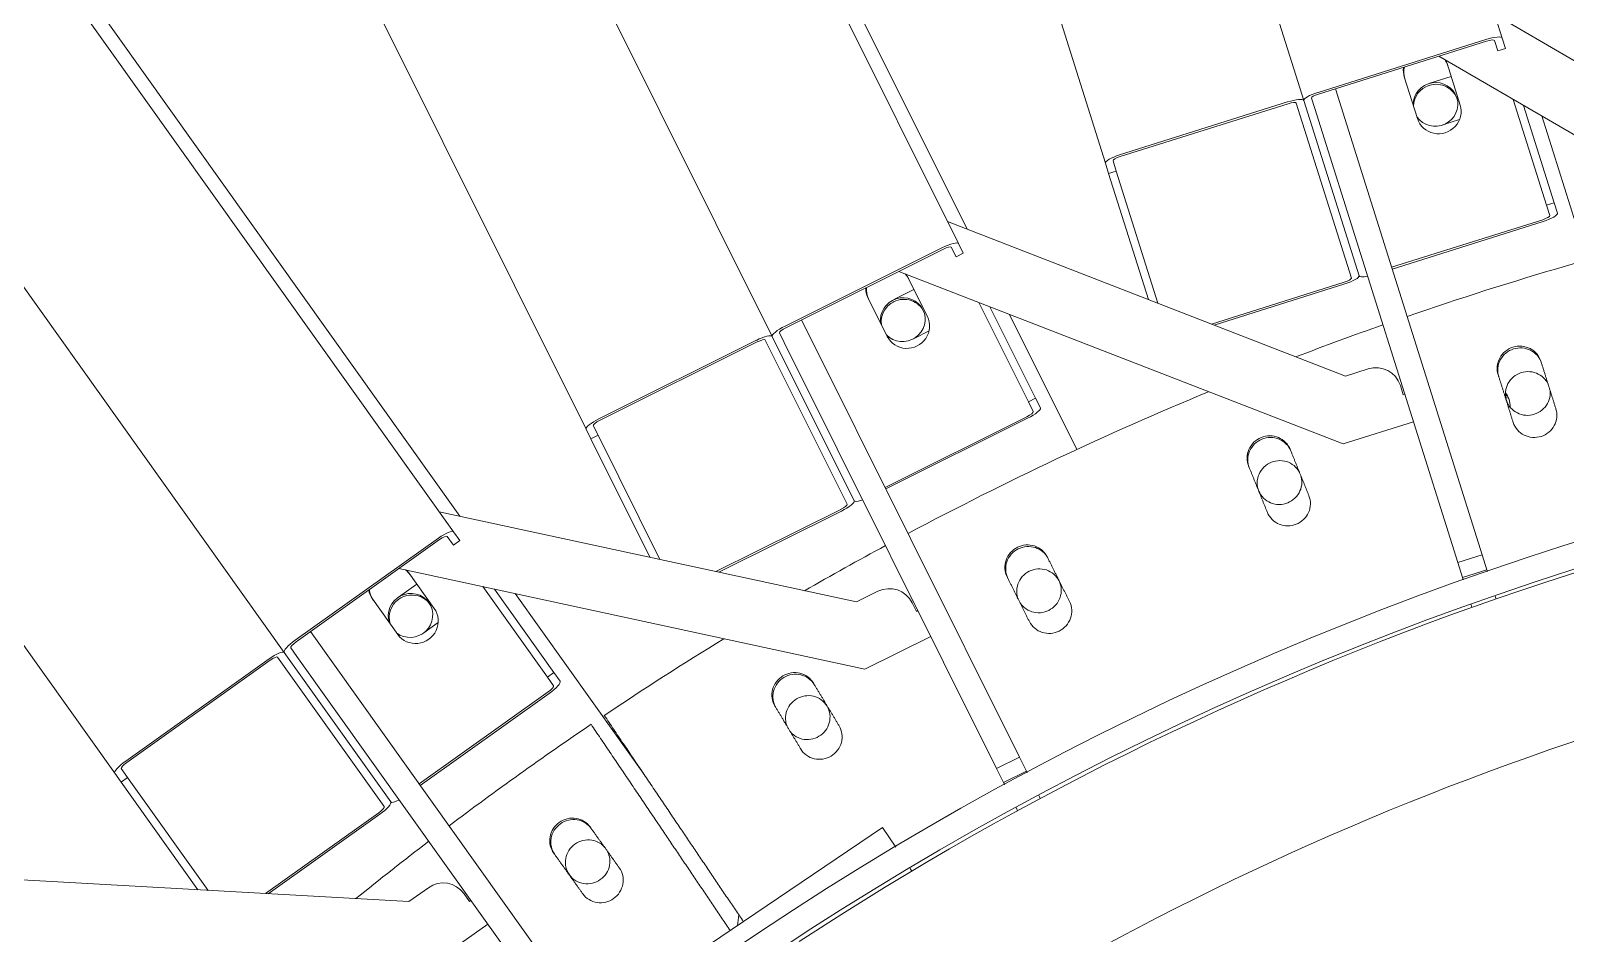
# Model space of a CAD drawing. Header units: millimetres. Extents: x -272986 to 200319, y -34579 to 49604.
# Drawn here: x 7015.6 to 7495.7, y 39279.2 to 39561.9 of the extents above; entities that cross this region are included whole.
import ezdxf

# ---------------------------------------------------------------- set-up
doc = ezdxf.new("R2010")
doc.units = ezdxf.units.MM
doc.linetypes.add('HIDDEN2', pattern=[4.7625, 3.175, -1.5875])
doc.layers.get('Defpoints').update_dxf_attribs({"color": 9})
for name, color, linetype in [('X 0001 M', 7, 'Continuous'), ('X 1001 M', 8, 'HIDDEN2'), ('X 3001 D', 5, 'Continuous')]:
    doc.layers.add(name, color=color, linetype=linetype)
doc.layers.add('X 5999 H', color=7, linetype='Continuous', true_color=0xffffff)
doc.styles.add('BIT STD. 2.5', font='isocpeur.ttf', dxfattribs={"height": 2.5})
doc.styles.add('BIT STD. 3.0', font='isocpeur.ttf', dxfattribs={"height": 2.5})
doc.dimstyles.new('BIT STD. 2.5', dxfattribs={"dimtxt": 2.5, "dimasz": 2.5, "dimexe": 1, "dimexo": 0.75, "dimgap": 1, "dimtad": 1, "dimdec": 0, "dimdsep": 46, "dimtxsty": 'BIT STD. 2.5', "dimcen": 0, "dimadec": 0, "dimazin": 0, "dimtfac": 1, "dimtdec": 0, "dimtmove": 0, "dimatfit": 3, "dimfxl": 1, "dimtfill": 1, "dimlwd": -1, "dimlwe": -1, "dimarcsym": 0})
doc.dimstyles.new('BIT STD. 3.0', dxfattribs={"dimtxt": 3, "dimasz": 3, "dimexe": 1, "dimexo": 0.75, "dimgap": 1, "dimtad": 1, "dimdec": 0, "dimdsep": 46, "dimtxsty": 'BIT STD. 3.0', "dimcen": 0, "dimadec": 0, "dimazin": 0, "dimtfac": 1, "dimtdec": 0, "dimtmove": 0, "dimatfit": 3, "dimfxl": 1, "dimtfill": 1, "dimlwd": -1, "dimlwe": -1, "dimarcsym": 0})

# ---------------------------------------------------------------- blocks, each defined once
blk = doc.blocks.new('*D16')
at = {"layer": 'Defpoints', "color": 0, "transparency": 16777216}
for p in [(15597, 48479.15), (0, 38448.15), (15597, 38448.15)]:
    blk.add_point(p, dxfattribs=at)
at = {"layer": 'X 3001 D', "color": 0, "transparency": 16777216}
for p, q in [((0, 38493.15), (0, 48539.15)), ((15597, 38493.15), (15597, 48539.15)), ((150, 48479.15), (15447, 48479.15))]:
    blk.add_line(p, q, dxfattribs=at)
for points in [[(150, 48504.15), (150, 48454.15), (0, 48479.15)], [(15447, 48504.15), (15447, 48454.15), (15597, 48479.15)]]:
    blk.add_solid(points, dxfattribs=at)
at = {"layer": 'X 3001 D', "color": 0, "transparency": 16777216, "insert": (7798.5, 48629.15), "char_height": 150, "attachment_point": 5, "style": 'BIT STD. 2.5', "bg_fill": 3, "box_fill_scale": 1.1, "bg_fill_color": 256, "bg_fill_true_color": 13158600, "bg_fill_transparency": 0}
blk.add_mtext('INTERNAL TANK DIAMETER - %%C15597mm (20 PLATES ROUND)', dxfattribs=at)
blk = doc.blocks.new('A$C89218876')
at = {"layer": 'X 1001 M', "linetype": 'Continuous', "lineweight": 0}
for p, q in [((-1063.72, -136.53), (-1138.67, -246.79)), ((-1126.95, -265.12), (-1043.23, -141.96)), ((-1060.22, -223.39), (-1106.06, -234.39)), ((-1078.13, -234.82), (-1111.86, -242.92)), ((-1078.71, -232.39), (-1109.77, -239.85)), ((-1075.43, -231.6), (-1078.71, -232.39)), ((-1078.71, -232.39), (-1078.13, -234.82)), ((-1078.13, -234.82), (-1074.85, -234.03)), ((-1073.72, -236.33), (-1062.16, -284.47)), ((-1061.61, -284.33), (-1073.17, -236.2)), ((-1127.93, -244.21), (-1131.21, -244.99)), ((-1127.34, -246.64), (-1127.93, -244.21)), ((-1131.21, -244.99), (-3514.61, -817.2)), ((-1130.62, -247.43), (-1127.34, -246.64)), ((-1131.13, -250.12), (-1118.29, -303.6)), ((-1130.59, -249.99), (-1117.75, -303.47)), ((-956.53, -259.11), (-957.08, -259.24)), ((-1124.49, -262.77), (-1111.22, -259.58)), ((-1118.68, -268.57), (-1120.34, -261.77)), ((-1119.03, -298.12), (-970.57, -262.48)), ((-1106.71, -260.08), (-1105.42, -265.39)), ((-965.83, -261.34), (-970.57, -262.48)), ((-970.57, -262.48), (-968.7, -270.26)), ((-965.28, -261.21), (-965.83, -261.34)), ((-963.96, -269.12), (-965.83, -261.34)), ((-957.08, -259.24), (-957.5, -259.34)), ((-1118.09, -268.63), (-1118, -269.02)), ((-955.38, -267.06), (-955.21, -267.02)), ((-955.21, -267.02), (-954.4, -266.82)), ((-1107.95, -273.2), (-1121.22, -276.38)), ((-1118.61, -268.87), (-1118.62, -268.85)), ((-1113.34, -304.98), (-968.7, -270.26)), ((-968.7, -270.26), (-963.96, -269.12)), ((-963.96, -269.12), (-963.16, -268.93)), ((-1022.19, -283.61), (-1022.3, -283.12)), ((-1013.55, -281.02), (-1008.18, -303.41)), ((-1025.1, -284.31), (-1022.19, -283.61)), ((-1060.26, -294.81), (-1116.03, -308.2)), ((-1060.26, -294.81), (-1116.03, -308.2)), ((-1059.67, -297.24), (-1115.45, -310.63)), ((-1029.26, -301.25), (-1031.01, -293.96)), ((-1029.26, -301.25), (-1086.05, -421.88)), ((-1048.38, -341.86), (-1058.54, -299.54)), ((-1048, -341.05), (-1058, -299.41)), ((-1113.34, -304.98), (-1116.62, -305.77)), ((-1071.6, -438.15), (-1008.18, -303.41)), ((-1116.03, -308.2), (-3502.91, -881.24)), ((-1116.03, -308.2), (-3502.91, -881.24)), ((-1103.12, -366.8), (-1115.96, -313.32)), ((-1102.57, -366.67), (-1115.41, -313.19)), ((-1056.01, -358.06), (-1098.16, -368.18)), ((-1057.37, -360.96), (-1097.58, -370.61)), ((-1101.44, -368.97), (-1098.16, -368.18)), ((-1098.16, -368.18), (-1097.58, -370.61)), ((-1100.86, -371.4), (-3487.94, -944.49)), ((-1097.58, -370.61), (-1100.86, -371.4)), ((-1012.22, -386.49), (-1055.78, -404.53)), ((-1029.08, -398.28), (-1058.59, -410.5)), ((-1025.96, -396.99), (-1029.08, -398.28)), ((-1029.08, -398.28), (-1028.12, -400.59)), ((-1028.12, -400.59), (-1060.17, -413.86)), ((-1028.12, -400.59), (-1025, -399.3)), ((-1023.53, -401.39), (-1004.58, -447.12)), ((-1004.06, -446.91), (-1023.01, -401.18)), ((-904.74, -405.77), (-905.14, -405.93)), ((-904.22, -405.55), (-904.74, -405.77)), ((-1058.62, -469.5), (-917.56, -411.07)), ((-913.05, -409.21), (-917.56, -411.07)), ((-917.56, -411.07), (-914.49, -418.47)), ((-912.54, -409), (-913.05, -409.21)), ((-909.99, -416.6), (-913.05, -409.21)), ((-1083.24, -415.91), (-2479.67, -994.35)), ((-914.49, -418.47), (-909.99, -416.6)), ((-909.99, -416.6), (-909.23, -416.29)), ((-901.84, -413.22), (-901.68, -413.16)), ((-901.68, -413.16), (-900.91, -412.84)), ((-1078.95, -418.94), (-3343.43, -1356.91)), ((-1075.84, -417.65), (-1078.95, -418.94)), ((-1078, -421.25), (-1074.88, -419.96)), ((-1074.88, -419.96), (-1075.84, -417.65)), ((-1051.92, -475.39), (-914.49, -418.47)), ((-1078.08, -423.99), (-1057.03, -474.8)), ((-1077.56, -423.77), (-1056.51, -474.59)), ((-1069.54, -435.44), (-1056.93, -430.22)), ((-1052.4, -430.01), (-1050.29, -435.04)), ((-1062.9, -440.27), (-1065.6, -433.81)), ((-957.11, -436.12), (-948.3, -457.39)), ((-1062.78, -440.55), (-1062.79, -440.53)), ((-1062.3, -440.23), (-1062.15, -440.6)), ((-968.01, -441.17), (-965.23, -440.02)), ((-965.23, -440.02), (-965.43, -439.56)), ((-1051.58, -443.15), (-1064.18, -448.37)), ((-884.41, -447.1), (-885.28, -447.61)), ((-969.47, -458.55), (-972.34, -451.62)), ((-892.21, -451.61), (-898.56, -455.28)), ((-898.56, -455.28), (-843.56, -550.54)), ((-1001.08, -457.04), (-1054.08, -478.99)), ((-1001.08, -457.04), (-1054.08, -478.99)), ((-1000.13, -459.35), (-1053.12, -481.3)), ((-969.47, -458.55), (-1006.68, -586.58)), ((-989.87, -600.4), (-948.3, -457.39)), ((-981.99, -501.66), (-998.65, -461.44)), ((-981.74, -500.79), (-998.13, -461.23)), ((-1054.08, -478.99), (-3321.9, -1418.35)), ((-1054.08, -478.99), (-3321.9, -1418.35)), ((-1051.92, -475.39), (-1055.04, -476.68)), ((-1032.16, -534.85), (-1053.21, -484.04)), ((-1031.64, -534.64), (-1052.69, -483.82)), ((-871.19, -502.69), (-874.47, -501.99)), ((-986.99, -518.85), (-1027.05, -535.44)), ((-987.89, -521.93), (-1026.09, -537.75)), ((-920.65, -528.65), (-979.5, -564.71)), ((-1030.16, -536.73), (-1027.05, -535.44)), ((-1027.05, -535.44), (-1026.09, -537.75)), ((-1029.21, -539.04), (-3297.68, -1478.67)), ((-1026.09, -537.75), (-1029.21, -539.04)), ((-972.14, -629.33), (-841.95, -549.55)), ((-952.8, -556.49), (-982.37, -574.61)), ((-954.1, -554.36), (-981.34, -571.05)), ((-964.6, -634.09), (-837.77, -556.37)), ((-951.23, -552.59), (-954.1, -554.36)), ((-954.1, -554.36), (-952.8, -556.49)), ((-952.8, -556.49), (-949.92, -554.73)), ((-948.13, -556.56), (-922.27, -598.77)), ((-921.79, -598.48), (-947.65, -556.27)), ((-1004.84, -580.24), (-2293.59, -1370.01)), ((-997.26, -580.8), (-1000.13, -582.57)), ((-995.95, -582.93), (-997.26, -580.8)), ((-877.1, -580.47), (-865.07, -600.11)), ((-1000.13, -582.57), (-3090.07, -1863.28)), ((-998.83, -584.7), (-995.95, -582.93)), ((-887.07, -587.17), (-884.52, -585.6)), ((-884.52, -585.6), (-884.78, -585.18)), ((-998.48, -587.42), (-969.74, -634.31)), ((-998, -587.12), (-969.26, -634.02)), ((-988.25, -597.39), (-976.62, -590.26)), ((-972.18, -589.35), (-969.3, -593.99)), ((-980.94, -601.12), (-984.62, -595.17)), ((-885.8, -604.57), (-889.71, -598.17)), ((-969.31, -602.2), (-980.94, -609.33)), ((-980.78, -601.38), (-980.79, -601.36)), ((-980.36, -600.99), (-980.14, -601.34)), ((-885.8, -604.57), (-902.52, -736.83)), ((-917.26, -608.02), (-966.17, -637.99)), ((-917.26, -608.02), (-966.17, -637.99)), ((-915.96, -610.15), (-964.87, -640.12)), ((-891.43, -649.1), (-914.17, -611.98)), ((-891.32, -648.21), (-913.69, -611.69)), ((-966.17, -637.99), (-3059.14, -1920.56)), ((-966.17, -637.99), (-3059.14, -1920.56)), ((-964.6, -634.09), (-967.48, -635.86)), ((-935.78, -689.73), (-964.52, -642.84)), ((-935.3, -689.44), (-964.04, -642.54)), ((-893.68, -666.86), (-930.64, -689.51)), ((-894.08, -670.04), (-929.33, -691.65)), ((-933.52, -691.28), (-930.64, -689.51)), ((-930.64, -689.51), (-929.33, -691.65)), ((-932.21, -693.41), (-3025.36, -1976.1)), ((-929.33, -691.65), (-932.21, -693.41))]:
    blk.add_line(p, q, dxfattribs=at)
for centre, radius, start, end in [((0, 0), 1000, 137.00722, 226.99278), ((0, 0), 992, 137.00722, 226.99278), ((0, 0), 991, 180.14454, 209.21948), ((0, 0), 941, 180.15222, 206.10582), ((0.03, 0.01), 1083.53, 189.52272, 195.0156), ((-1023.24, -292.09), 8, 103.5, 193.5), ((0.03, 0.01), 1083.53, 195.43882, 196.97034), ((0.03, 0.01), 1083.53, 198.52241, 204.01536), ((-964.94, -448.56), 8, 112.5, 202.5), ((0.03, 0.01), 1083.53, 204.43859, 205.97006), ((0.03, 0.01), 1083.53, 207.52214, 209.8678), ((0.47, 0.37), 1078.65, 209.87173, 209.89421), ((0, 0.03), 1083.53, 210.1322, 213.01648), ((-882.89, -593.99), 8, 121.5, 211.5), ((0, 0.03), 1083.53, 213.43971, 214.97195)]:
    blk.add_arc(centre, radius, start, end, dxfattribs=at)
for centre, major_axis, ratio, start_param, end_param in [((-1074.26, -236.47), (-1.17, 4.86), 0.224951, -1.570796, 0), ((-1130.04, -249.86), (-1.17, 4.86), 0.224951, 0, 1.570796), ((-1122.31, -269.44), (-1.63, 6.81), 0.97437, 0, 0.288703), ((-1111.43, -267.18), (-1.1, 6.91), 0.97437, 0.041238, 1.645827), ((-1111.43, -267.18), (1.1, -6.91), 0.97437, -1.492733, -0.23467), ((-1122.31, -269.44), (1.63, -6.81), 0.97437, -0.540658, 0), ((-1061.42, -289.95), (1.17, -4.86), 0.224951, 0, 1.047198), ((-1059.09, -299.67), (-0.58, 2.43), 0.224951, -1.570796, 0), ((-1117.2, -303.34), (1.17, -4.86), 0.224951, -1.570796, 0), ((-1114.87, -313.06), (-0.58, 2.43), 0.224951, 0, 1.570796), ((-1102.03, -366.54), (0.58, -2.43), 0.224951, -1.570796, 0), ((-1024.05, -401.61), (-1.91, 4.62), 0.224951, -1.570796, 0), ((-1077.04, -423.56), (-1.91, 4.62), 0.224951, 0, 1.570796), ((-1055.95, -437.75), (-2.16, 6.66), 0.97437, 0.041238, 1.645827), ((-1066.34, -441.69), (-2.68, 6.47), 0.97437, 0, 0.288703), ((-1055.95, -437.75), (2.16, -6.66), 0.97437, -1.492733, -0.23467), ((-1066.34, -441.69), (2.68, -6.47), 0.97437, -0.540658, 0), ((-1003, -452.42), (1.91, -4.62), 0.224951, 0, 1.047198), ((-999.17, -461.66), (-0.96, 2.31), 0.224951, -1.570796, 0), ((-1055.99, -474.37), (1.91, -4.62), 0.224951, -1.570796, 0), ((-1052.17, -483.61), (-0.96, 2.31), 0.224951, 0, 1.570796), ((-1031.12, -534.42), (0.96, -2.31), 0.224951, -1.570796, 0), ((-948.61, -556.86), (-2.61, 4.26), 0.224951, -1.570796, 0), ((-997.52, -586.83), (-2.61, 4.26), 0.224951, 0, 1.570796), ((-974.47, -597.55), (-3.18, 6.24), 0.97437, 0.041238, 1.645827), ((-984.11, -603.07), (-3.66, 5.97), 0.97437, 0, 0.288703), ((-974.47, -597.55), (3.18, -6.24), 0.97437, -1.492733, -0.23467), ((-984.11, -603.07), (3.66, -5.97), 0.97437, -0.540658, 0), ((-919.88, -603.75), (2.61, -4.26), 0.224951, 0, 1.047198), ((-914.65, -612.28), (-1.31, 2.13), 0.224951, -1.570796, 0), ((-968.78, -633.72), (2.61, -4.26), 0.224951, -1.570796, 0), ((-963.56, -642.25), (-1.31, 2.13), 0.224951, 0, 1.570796), ((-934.82, -689.15), (1.31, -2.13), 0.224951, -1.570796, 0)]:
    blk.add_ellipse(centre, major_axis=major_axis, ratio=ratio, start_param=start_param, end_param=end_param, dxfattribs=at)
at = {"layer": 'X 1001 M', "linetype": 'Continuous', "lineweight": 0, "extrusion": (0, 0, -1)}
for centre, major_axis, ratio, start_param, end_param in [((-1074.26, -236.47), (-0.58, 2.43), 0.224951, 0, 1.570796), ((-1130.04, -249.86), (-0.58, 2.43), 0.224951, -1.570796, 0), ((-1109.59, -266.39), (-1.63, 6.81), 0.97437, 0, 3.141593), ((-1122.85, -269.57), (-1.63, 6.81), 0.97437, -0.173337, 0), ((-1111.98, -267.26), (1.1, -6.91), 0.97437, 0.213375, 5.916741), ((-1122.85, -269.57), (1.63, -6.81), 0.97437, 0, 0.446983), ((-1059.09, -299.67), (-1.17, 4.86), 0.224951, 0, 1.570796), ((-1117.2, -303.34), (0.58, -2.43), 0.224951, 0, 1.570796), ((-1114.87, -313.06), (-1.17, 4.86), 0.224951, -1.570796, 0), ((-1102.03, -366.54), (1.17, -4.86), 0.224951, 0, 1.570796), ((-1024.05, -401.61), (-0.96, 2.31), 0.224951, 0, 1.570796), ((-1077.04, -423.56), (-0.96, 2.31), 0.224951, -1.570796, 0), ((-1056.48, -437.93), (2.16, -6.66), 0.97437, 0.213375, 5.916741), ((-1054.26, -436.69), (-2.68, 6.47), 0.97437, 0, 3.141593), ((-1066.86, -441.91), (-2.68, 6.47), 0.97437, -0.173337, 0), ((-1066.86, -441.91), (2.68, -6.47), 0.97437, 0, 0.446983), ((-999.17, -461.66), (-1.91, 4.62), 0.224951, 0, 1.570796), ((-1055.99, -474.37), (0.96, -2.31), 0.224951, 0, 1.570796), ((-1052.17, -483.61), (-1.91, 4.62), 0.224951, -1.570796, 0), ((-1031.12, -534.42), (1.91, -4.62), 0.224951, 0, 1.570796), ((-948.61, -556.86), (-1.31, 2.13), 0.224951, 0, 1.570796), ((-997.52, -586.83), (-1.31, 2.13), 0.224951, -1.570796, 0), ((-974.97, -597.81), (3.18, -6.24), 0.97437, 0.213375, 5.916741), ((-972.96, -596.23), (-3.66, 5.97), 0.97437, 0, 3.141593), ((-984.59, -603.36), (-3.66, 5.97), 0.97437, -0.173337, 0), ((-984.59, -603.36), (3.66, -5.97), 0.97437, 0, 0.446983), ((-914.65, -612.28), (-2.61, 4.26), 0.224951, 0, 1.570796), ((-968.78, -633.72), (1.31, -2.13), 0.224951, 0, 1.570796), ((-963.56, -642.25), (-2.61, 4.26), 0.224951, -1.570796, 0), ((-934.82, -689.15), (2.61, -4.26), 0.224951, 0, 1.570796)]:
    blk.add_ellipse(centre, major_axis=major_axis, ratio=ratio, start_param=start_param, end_param=end_param, dxfattribs=at)
at = {"layer": 'X 1001 M', "linetype": 'Continuous', "lineweight": 0}
for points, knots in [([(-1026.35, -253.59), (-1027.17, -253.79), (-1028.09, -253.84), (-1029.88, -253.54), (-1030.76, -253.2), (-1032.24, -252.28), (-1032.93, -251.63), (-1034.02, -250.11), (-1034.41, -249.24), (-1034.82, -247.52), (-1034.87, -246.57), (-1034.59, -244.72), (-1034.26, -243.83), (-1033.37, -242.33), (-1032.74, -241.63), (-1031.28, -240.56), (-1030.44, -240.18), (-1029.62, -239.98)], [2.104891, 2.104891, 2.104891, 2.104891, 2.365195, 2.365195, 2.630009, 2.630009, 2.894824, 2.894824, 3.159639, 3.159639, 3.424453, 3.424453, 3.689268, 3.689268, 3.954082, 3.954082, 4.214386, 4.214386, 4.214386, 4.214386]), ([(-1029.07, -239.85), (-1029.89, -240.05), (-1030.73, -240.43), (-1032.19, -241.5), (-1032.82, -242.2), (-1033.72, -243.7), (-1034.05, -244.59), (-1034.33, -246.44), (-1034.27, -247.39), (-1033.86, -249.11), (-1033.47, -249.98), (-1032.39, -251.5), (-1031.69, -252.14), (-1030.21, -253.07), (-1029.33, -253.41), (-1027.54, -253.7), (-1026.62, -253.66), (-1025.8, -253.46)], [0.004513, 0.004513, 0.004513, 0.004513, 0.264815, 0.264815, 0.52963, 0.52963, 0.794446, 0.794446, 1.059261, 1.059261, 1.324076, 1.324076, 1.588891, 1.588891, 1.853706, 1.853706, 2.114008, 2.114008, 2.114008, 2.114008]), ([(-1018.19, -251.57), (-1019.03, -251.78), (-1019.96, -251.83), (-1021.77, -251.53), (-1022.65, -251.19), (-1024.13, -250.27), (-1024.82, -249.62), (-1025.91, -248.1), (-1026.3, -247.23), (-1026.71, -245.51), (-1026.76, -244.56), (-1026.48, -242.71), (-1026.15, -241.82), (-1025.26, -240.32), (-1024.63, -239.62), (-1023.42, -238.73), (-1022.9, -238.45), (-1022.37, -238.24)], [0, 0, 0, 0, 0.264823, 0.264823, 0.529646, 0.529646, 0.794469, 0.794469, 1.059292, 1.059292, 1.324115, 1.324115, 1.588938, 1.588938, 1.853761, 1.853761, 2.023258, 2.023258, 2.023258, 2.023258]), ([(-1020.61, -237.82), (-1020.02, -237.76), (-1019.41, -237.78), (-1017.91, -238.04), (-1017.05, -238.39), (-1015.59, -239.31), (-1014.9, -239.96), (-1013.83, -241.47), (-1013.44, -242.33), (-1013.04, -244.04), (-1012.98, -244.98), (-1013.25, -246.82), (-1013.58, -247.7), (-1014.45, -249.19), (-1015.07, -249.89), (-1016.52, -250.98), (-1017.37, -251.37), (-1018.19, -251.57)], [2.20511, 2.20511, 2.20511, 2.20511, 2.381123, 2.381123, 2.643662, 2.643662, 2.906201, 2.906201, 3.16874, 3.16874, 3.43128, 3.43128, 3.693819, 3.693819, 3.956358, 3.956358, 4.218897, 4.218897, 4.218897, 4.218897]), ([(-1014.46, -236.34), (-1014.44, -236.34), (-1014.43, -236.33), (-1014.41, -236.33), (-1013.58, -236.14), (-1012.66, -236.1), (-1010.86, -236.41), (-1010, -236.76), (-1008.54, -237.69), (-1007.85, -238.33), (-1006.78, -239.84), (-1006.4, -240.71), (-1005.99, -242.41), (-1005.93, -243.35), (-1006.2, -245.19), (-1006.53, -246.07), (-1007.41, -247.56), (-1008.02, -248.26), (-1009.48, -249.35), (-1010.32, -249.74), (-1011.16, -249.95), (-1011.17, -249.95), (-1011.19, -249.96)], [4.214319, 4.214319, 4.214319, 4.214319, 4.218897, 4.218897, 4.218897, 4.481428, 4.481428, 4.743958, 4.743958, 5.006489, 5.006489, 5.269019, 5.269019, 5.53155, 5.53155, 5.79408, 5.79408, 6.056611, 6.056611, 6.319142, 6.319142, 6.32372, 6.32372, 6.32372, 6.32372]), ([(-1020.6, -251.72), (-1019.92, -251.24), (-1019.15, -250.9), (-1017.63, -250.53), (-1016.8, -250.47), (-1015.98, -250.57)], [1.8770102, 1.8770102, 1.8770102, 1.8770102, 2.118584, 2.118584, 2.357186, 2.357186, 2.357186, 2.357186]), ([(-992.78, -315.21), (-992.77, -315.2), (-992.76, -315.2), (-992.74, -315.19), (-991.93, -314.94), (-991.01, -314.83), (-989.2, -315), (-988.31, -315.27), (-986.78, -316.08), (-986.04, -316.67), (-984.86, -318.09), (-984.41, -318.93), (-983.87, -320.59), (-983.74, -321.53), (-983.86, -323.38), (-984.12, -324.29), (-984.88, -325.84), (-985.43, -326.59), (-986.8, -327.79), (-987.61, -328.24), (-988.43, -328.51), (-988.44, -328.52), (-988.46, -328.52)], [4.214319, 4.214319, 4.214319, 4.214319, 4.218897, 4.218897, 4.218897, 4.481428, 4.481428, 4.743958, 4.743958, 5.006489, 5.006489, 5.269019, 5.269019, 5.53155, 5.53155, 5.79408, 5.79408, 6.056611, 6.056611, 6.319142, 6.319142, 6.32372, 6.32372, 6.32372, 6.32372]), ([(-1003.29, -333.34), (-1004.09, -333.6), (-1005, -333.72), (-1006.81, -333.57), (-1007.71, -333.3), (-1009.26, -332.49), (-1010.01, -331.9), (-1011.21, -330.47), (-1011.66, -329.63), (-1012.21, -327.95), (-1012.34, -327), (-1012.2, -325.14), (-1011.94, -324.23), (-1011.17, -322.67), (-1010.6, -321.92), (-1009.22, -320.73), (-1008.42, -320.29), (-1007.61, -320.03)], [2.104891, 2.104891, 2.104891, 2.104891, 2.365195, 2.365195, 2.630009, 2.630009, 2.894824, 2.894824, 3.159639, 3.159639, 3.424453, 3.424453, 3.689268, 3.689268, 3.954082, 3.954082, 4.214386, 4.214386, 4.214386, 4.214386]), ([(-1007.08, -319.85), (-1007.88, -320.11), (-1008.69, -320.56), (-1010.06, -321.74), (-1010.63, -322.49), (-1011.41, -324.05), (-1011.67, -324.97), (-1011.8, -326.83), (-1011.67, -327.78), (-1011.13, -329.46), (-1010.67, -330.3), (-1009.47, -331.73), (-1008.72, -332.32), (-1007.18, -333.12), (-1006.28, -333.39), (-1004.47, -333.54), (-1003.56, -333.43), (-1002.75, -333.17)], [0.004513, 0.004513, 0.004513, 0.004513, 0.264815, 0.264815, 0.52963, 0.52963, 0.794446, 0.794446, 1.059261, 1.059261, 1.324076, 1.324076, 1.588891, 1.588891, 1.853706, 1.853706, 2.114008, 2.114008, 2.114008, 2.114008]), ([(-995.3, -330.73), (-996.11, -331), (-997.04, -331.12), (-998.87, -330.97), (-999.77, -330.7), (-1001.31, -329.89), (-1002.06, -329.3), (-1003.26, -327.87), (-1003.72, -327.03), (-1004.26, -325.35), (-1004.39, -324.4), (-1004.26, -322.54), (-1004, -321.63), (-1003.22, -320.07), (-1002.65, -319.32), (-1001.4, -318.24), (-1000.77, -317.86), (-1000.12, -317.59)], [0, 0, 0, 0, 0.264823, 0.264823, 0.529646, 0.529646, 0.794469, 0.794469, 1.059292, 1.059292, 1.324115, 1.324115, 1.588938, 1.588938, 1.853761, 1.853761, 2.065614, 2.065614, 2.065614, 2.065614]), ([(-999.21, -317.3), (-998.5, -317.12), (-997.74, -317.06), (-996.08, -317.21), (-995.19, -317.49), (-993.66, -318.3), (-992.93, -318.89), (-991.74, -320.31), (-991.29, -321.14), (-990.75, -322.81), (-990.62, -323.75), (-990.75, -325.6), (-991, -326.51), (-991.76, -328.06), (-992.32, -328.81), (-993.68, -330.01), (-994.49, -330.46), (-995.3, -330.73)], [2.162642, 2.162642, 2.162642, 2.162642, 2.381123, 2.381123, 2.643662, 2.643662, 2.906201, 2.906201, 3.16874, 3.16874, 3.43128, 3.43128, 3.693819, 3.693819, 3.956358, 3.956358, 4.218897, 4.218897, 4.218897, 4.218897]), ([(-964.99, -392.13), (-964.98, -392.13), (-964.96, -392.12), (-964.95, -392.11), (-964.16, -391.79), (-963.25, -391.61), (-961.43, -391.64), (-960.52, -391.85), (-958.94, -392.53), (-958.16, -393.06), (-956.86, -394.38), (-956.35, -395.18), (-955.68, -396.8), (-955.48, -397.73), (-955.46, -399.58), (-955.64, -400.5), (-956.27, -402.11), (-956.77, -402.9), (-958.04, -404.2), (-958.81, -404.72), (-959.61, -405.05), (-959.62, -405.06), (-959.63, -405.07)], [4.214319, 4.214319, 4.214319, 4.214319, 4.218897, 4.218897, 4.218897, 4.481428, 4.481428, 4.743958, 4.743958, 5.006489, 5.006489, 5.269019, 5.269019, 5.53155, 5.53155, 5.79408, 5.79408, 6.056611, 6.056611, 6.319142, 6.319142, 6.32372, 6.32372, 6.32372, 6.32372]), ([(-974.04, -411.03), (-974.82, -411.36), (-975.72, -411.54), (-977.54, -411.54), (-978.46, -411.33), (-980.06, -410.65), (-980.85, -410.12), (-982.16, -408.79), (-982.68, -407.99), (-983.36, -406.36), (-983.56, -405.42), (-983.57, -403.56), (-983.38, -402.63), (-982.73, -401.01), (-982.22, -400.22), (-980.95, -398.93), (-980.18, -398.42), (-979.4, -398.1)], [2.104891, 2.104891, 2.104891, 2.104891, 2.365195, 2.365195, 2.630009, 2.630009, 2.894824, 2.894824, 3.159639, 3.159639, 3.424453, 3.424453, 3.689268, 3.689268, 3.954082, 3.954082, 4.214386, 4.214386, 4.214386, 4.214386]), ([(-978.88, -397.88), (-979.66, -398.21), (-980.43, -398.71), (-981.71, -400), (-982.21, -400.79), (-982.86, -402.41), (-983.05, -403.34), (-983.04, -405.21), (-982.84, -406.14), (-982.16, -407.78), (-981.64, -408.58), (-980.33, -409.91), (-979.54, -410.44), (-977.94, -411.12), (-977.02, -411.32), (-975.2, -411.33), (-974.3, -411.14), (-973.52, -410.82)], [0.004513, 0.004513, 0.004513, 0.004513, 0.264815, 0.264815, 0.52963, 0.52963, 0.794446, 0.794446, 1.059261, 1.059261, 1.324076, 1.324076, 1.588891, 1.588891, 1.853706, 1.853706, 2.114008, 2.114008, 2.114008, 2.114008]), ([(-966.87, -408.06), (-967.51, -408.26), (-968.2, -408.37), (-969.8, -408.36), (-970.72, -408.16), (-972.33, -407.48), (-973.12, -406.95), (-974.43, -405.62), (-974.95, -404.82), (-975.62, -403.19), (-975.82, -402.25), (-975.84, -400.38), (-975.65, -399.45), (-975, -397.84), (-974.49, -397.04), (-973.2, -395.74), (-972.42, -395.23), (-970.83, -394.59), (-969.92, -394.41), (-968.1, -394.43), (-967.19, -394.64), (-965.61, -395.33), (-964.83, -395.85), (-963.53, -397.18), (-963.02, -397.97), (-962.35, -399.59), (-962.15, -400.52), (-962.13, -402.37), (-962.31, -403.29), (-962.94, -404.9), (-963.44, -405.69), (-964.57, -406.86), (-965.15, -407.28), (-965.76, -407.6)], [0.06518, 0.06518, 0.06518, 0.06518, 0.264823, 0.264823, 0.529646, 0.529646, 0.794469, 0.794469, 1.059292, 1.059292, 1.324115, 1.324115, 1.588938, 1.588938, 1.853761, 1.853761, 2.118584, 2.118584, 2.381123, 2.381123, 2.643662, 2.643662, 2.906201, 2.906201, 3.16874, 3.16874, 3.43128, 3.43128, 3.693819, 3.693819, 3.956358, 3.956358, 4.162592, 4.162592, 4.162592, 4.162592]), ([(-932.21, -482.84), (-932.73, -483.01), (-933.28, -483.13), (-934.76, -483.24), (-935.69, -483.11), (-937.34, -482.55), (-938.17, -482.09), (-939.58, -480.87), (-940.16, -480.11), (-940.97, -478.53), (-941.24, -477.62), (-941.4, -475.76), (-941.29, -474.81), (-940.76, -473.15), (-940.32, -472.32), (-939.13, -470.92), (-938.39, -470.35), (-936.86, -469.58), (-935.97, -469.33), (-934.16, -469.21), (-933.23, -469.35), (-931.6, -469.91), (-930.78, -470.37), (-929.38, -471.59), (-928.81, -472.35), (-928.01, -473.91), (-927.74, -474.82), (-927.57, -476.66), (-927.68, -477.6), (-928.19, -479.25), (-928.62, -480.07), (-929.58, -481.23), (-930.01, -481.62), (-930.48, -481.96)], [0.102221, 0.102221, 0.102221, 0.102221, 0.264823, 0.264823, 0.529646, 0.529646, 0.794469, 0.794469, 1.059292, 1.059292, 1.324115, 1.324115, 1.588938, 1.588938, 1.853761, 1.853761, 2.118584, 2.118584, 2.381123, 2.381123, 2.643662, 2.643662, 2.906201, 2.906201, 3.16874, 3.16874, 3.43128, 3.43128, 3.693819, 3.693819, 3.956358, 3.956358, 4.125462, 4.125462, 4.125462, 4.125462]), ([(-931.25, -466.64), (-931.24, -466.63), (-931.22, -466.62), (-931.21, -466.62), (-930.45, -466.24), (-929.56, -465.98), (-927.74, -465.87), (-926.82, -466), (-925.18, -466.56), (-924.36, -467.03), (-922.97, -468.24), (-922.39, -469), (-921.6, -470.56), (-921.33, -471.47), (-921.16, -473.31), (-921.27, -474.25), (-921.77, -475.9), (-922.21, -476.73), (-923.37, -478.13), (-924.1, -478.7), (-924.87, -479.1), (-924.88, -479.1), (-924.89, -479.11)], [4.214319, 4.214319, 4.214319, 4.214319, 4.218897, 4.218897, 4.218897, 4.481428, 4.481428, 4.743958, 4.743958, 5.006489, 5.006489, 5.269019, 5.269019, 5.53155, 5.53155, 5.79408, 5.79408, 6.056611, 6.056611, 6.319142, 6.319142, 6.32372, 6.32372, 6.32372, 6.32372]), ([(-938.78, -486.19), (-939.54, -486.57), (-940.42, -486.83), (-942.23, -486.97), (-943.17, -486.84), (-944.82, -486.28), (-945.65, -485.82), (-947.06, -484.6), (-947.64, -483.84), (-948.44, -482.26), (-948.71, -481.35), (-948.88, -479.49), (-948.76, -478.54), (-948.24, -476.88), (-947.8, -476.05), (-946.62, -474.66), (-945.9, -474.1), (-945.14, -473.72)], [2.104891, 2.104891, 2.104891, 2.104891, 2.365195, 2.365195, 2.630009, 2.630009, 2.894824, 2.894824, 3.159639, 3.159639, 3.424453, 3.424453, 3.689268, 3.689268, 3.954082, 3.954082, 4.214386, 4.214386, 4.214386, 4.214386]), ([(-944.64, -473.46), (-945.39, -473.84), (-946.12, -474.41), (-947.29, -475.79), (-947.74, -476.62), (-948.26, -478.29), (-948.37, -479.23), (-948.21, -481.09), (-947.94, -482.01), (-947.14, -483.58), (-946.56, -484.34), (-945.15, -485.56), (-944.32, -486.03), (-942.66, -486.58), (-941.73, -486.71), (-939.92, -486.57), (-939.04, -486.32), (-938.28, -485.93)], [0.004513, 0.004513, 0.004513, 0.004513, 0.264815, 0.264815, 0.52963, 0.52963, 0.794446, 0.794446, 1.059261, 1.059261, 1.324076, 1.324076, 1.588891, 1.588891, 1.853706, 1.853706, 2.114008, 2.114008, 2.114008, 2.114008]), ([(-891.79, -538.25), (-891.78, -538.24), (-891.77, -538.24), (-891.75, -538.23), (-891.02, -537.79), (-890.15, -537.47), (-888.35, -537.21), (-887.42, -537.27), (-885.75, -537.7), (-884.9, -538.1), (-883.41, -539.2), (-882.78, -539.91), (-881.86, -541.4), (-881.52, -542.29), (-881.21, -544.11), (-881.24, -545.05), (-881.62, -546.74), (-881.99, -547.6), (-883.03, -549.09), (-883.71, -549.71), (-884.45, -550.17), (-884.46, -550.18), (-884.48, -550.19)], [4.214319, 4.214319, 4.214319, 4.214319, 4.218897, 4.218897, 4.218897, 4.481428, 4.481428, 4.743958, 4.743958, 5.006489, 5.006489, 5.269019, 5.269019, 5.53155, 5.53155, 5.79408, 5.79408, 6.056611, 6.056611, 6.319142, 6.319142, 6.32372, 6.32372, 6.32372, 6.32372]), ([(-890.62, -553.9), (-891.35, -554.35), (-892.22, -554.69), (-894.03, -554.97), (-894.97, -554.91), (-896.66, -554.49), (-897.53, -554.09), (-899.03, -552.98), (-899.67, -552.27), (-900.59, -550.77), (-900.94, -549.87), (-901.24, -548.03), (-901.2, -547.08), (-900.81, -545.38), (-900.44, -544.52), (-899.53, -543.26), (-899.09, -542.81), (-898.6, -542.43)], [0, 0, 0, 0, 0.264823, 0.264823, 0.529646, 0.529646, 0.794469, 0.794469, 1.059292, 1.059292, 1.324115, 1.324115, 1.588938, 1.588938, 1.853761, 1.853761, 2.036431, 2.036431, 2.036431, 2.036431]), ([(-897.29, -541.62), (-896.72, -541.36), (-896.08, -541.17), (-894.53, -540.94), (-893.6, -541), (-891.93, -541.44), (-891.08, -541.83), (-889.59, -542.94), (-888.96, -543.65), (-888.04, -545.14), (-887.7, -546.02), (-887.39, -547.85), (-887.42, -548.79), (-887.8, -550.48), (-888.17, -551.33), (-889.21, -552.82), (-889.89, -553.45), (-890.62, -553.9)], [2.191907, 2.191907, 2.191907, 2.191907, 2.381123, 2.381123, 2.643662, 2.643662, 2.906201, 2.906201, 3.16874, 3.16874, 3.43128, 3.43128, 3.693819, 3.693819, 3.956358, 3.956358, 4.218897, 4.218897, 4.218897, 4.218897]), ([(-897.77, -558.33), (-898.49, -558.78), (-899.35, -559.1), (-901.15, -559.38), (-902.09, -559.32), (-903.78, -558.9), (-904.64, -558.5), (-906.14, -557.39), (-906.78, -556.68), (-907.7, -555.18), (-908.05, -554.28), (-908.35, -552.44), (-908.32, -551.49), (-907.92, -549.79), (-907.55, -548.93), (-906.49, -547.46), (-905.81, -546.84), (-905.08, -546.4)], [2.104891, 2.104891, 2.104891, 2.104891, 2.365195, 2.365195, 2.630009, 2.630009, 2.894824, 2.894824, 3.159639, 3.159639, 3.424453, 3.424453, 3.689268, 3.689268, 3.954082, 3.954082, 4.214386, 4.214386, 4.214386, 4.214386]), ([(-904.6, -546.1), (-905.33, -546.55), (-906.01, -547.16), (-907.07, -548.64), (-907.45, -549.5), (-907.84, -551.2), (-907.87, -552.15), (-907.57, -553.99), (-907.22, -554.88), (-906.3, -556.39), (-905.66, -557.1), (-904.16, -558.21), (-903.3, -558.61), (-901.61, -559.03), (-900.67, -559.08), (-898.87, -558.81), (-898.01, -558.48), (-897.29, -558.04)], [0.004513, 0.004513, 0.004513, 0.004513, 0.264815, 0.264815, 0.52963, 0.52963, 0.794446, 0.794446, 1.059261, 1.059261, 1.324076, 1.324076, 1.588891, 1.588891, 1.853706, 1.853706, 2.114008, 2.114008, 2.114008, 2.114008])]:
    blk.add_open_spline(points, degree=3, knots=knots, dxfattribs=at)
for points, weights in [([(-1029.62, -239.98), (-1021.98, -238.15), (-1014.46, -236.34)], [1.00148063239, 1.00188341008, 1.00223105292]), ([(-1011.19, -249.96), (-1018.71, -251.76), (-1026.35, -253.59)], [1.00223105848, 1.00188341476, 1.00148063607]), ([(-1007.61, -320.03), (-1000.14, -317.6), (-992.78, -315.21)], [1.00148063388, 1.00188341197, 1.00223105517]), ([(-988.46, -328.52), (-995.82, -330.91), (-1003.29, -333.34)], [1.00223105329, 1.00188341039, 1.00148063264]), ([(-979.4, -398.1), (-972.14, -395.09), (-964.99, -392.13)], [1.00148063201, 1.00188340959, 1.00223105234]), ([(-959.63, -405.07), (-966.78, -408.03), (-974.04, -411.03)], [1.00223105462, 1.00188341151, 1.00148063352]), ([(-945.14, -473.72), (-938.14, -470.15), (-931.25, -466.64)], [1.00148063401, 1.00188341214, 1.00223105538]), ([(-924.89, -479.11), (-931.79, -482.62), (-938.78, -486.19)], [1.00223105864, 1.00188341489, 1.00148063618]), ([(-939.58, -539.58), (-904.7, -519.44), (-872.31, -500.74)], [1, 1.01518403866, 1.02917412275]), ([(-869.82, -505.05), (-902.22, -523.75), (-937.11, -543.9)], [1.02917968627, 1.01518705785, 1]), ([(-905.08, -546.4), (-898.39, -542.29), (-891.79, -538.25)], [1.00148063524, 1.0018834137, 1.00223105722]), ([(-884.48, -550.19), (-891.07, -554.23), (-897.77, -558.33)], [1.00223105124, 1.00188340866, 1.00148063128])]:
    blk.add_rational_spline(points, weights, degree=2, dxfattribs=at)
for points in [[(-1018.15, -250.66), (-1018.81, -250.86), (-1019.47, -251.17), (-1020.07, -251.59)], [(-1020.07, -251.59), (-1019.36, -251.67), (-1018.64, -251.64), (-1017.96, -251.51)]]:
    blk.add_open_spline(points, degree=3, dxfattribs=at)
blk = doc.blocks.new('*D112')
at = {"layer": 'Defpoints', "color": 0, "transparency": 16777216}
for p in [(8798.5, 40255.47), (6798.5, 38448.15), (8798.5, 38448.15)]:
    blk.add_point(p, dxfattribs=at)
at = {"layer": 'X 3001 D', "color": 0, "transparency": 16777216}
for p, q in [((6798.5, 38493.15), (6798.5, 40315.47)), ((8798.5, 38493.15), (8798.5, 40315.47)), ((6978.5, 40255.47), (8618.5, 40255.47))]:
    blk.add_line(p, q, dxfattribs=at)
for points in [[(6978.5, 40285.47), (6978.5, 40225.47), (6798.5, 40255.47)], [(8618.5, 40285.47), (8618.5, 40225.47), (8798.5, 40255.47)]]:
    blk.add_solid(points, dxfattribs=at)
at = {"layer": 'X 3001 D', "color": 0, "transparency": 16777216, "char_height": 150, "width": 1410, "attachment_point": 5, "style": 'BIT STD. 3.0', "bg_fill": 3, "box_fill_scale": 1.1, "bg_fill_color": 256, "bg_fill_true_color": 13158600, "bg_fill_transparency": 0}
for s, insert in [('%%C2000 HUB', (7798.5, 40390.53)), ('(O.D)', (7798.5, 40105.47))]:
    blk.add_mtext(s, dxfattribs=dict(at, insert=insert))
blk = doc.blocks.new('*D200')
at = {"layer": 'Defpoints', "color": 0, "transparency": 16777216}
for p in [(15496.45, 40510.8), (15166.1, 40422.29), (17479.73, 39295.14), (-1697.65, 38448.15), (18712.74, 38448.15)]:
    blk.add_point(p, dxfattribs=at)
at = {"layer": 'X 3001 D', "color": 0, "transparency": 16777216}
blk.add_line((15539.91, 40522.45), (17243.52, 40978.93), dxfattribs=at)
blk.add_arc((7798.5, 38448.15), 9718.21, 0.884366, 14.115634, dxfattribs=at)
for points in [[(17199.07, 40811.93), (17247.47, 40824.5), (17185.57, 40963.4)], [(17540.55, 38598.33), (17490.55, 38597.95), (17516.71, 38448.15)]]:
    blk.add_solid(points, dxfattribs=at)
at = {"layer": 'X 3001 D', "color": 0, "transparency": 16777216, "insert": (17459.75, 40383.85), "char_height": 150, "attachment_point": 5, "rotation": 281.3296, "style": 'BIT STD. 2.5', "bg_fill": 3, "box_fill_scale": 1.1, "bg_fill_color": 256, "bg_fill_true_color": 13158600, "bg_fill_transparency": 0}
blk.add_mtext('15° - {\\C7;N12} ', dxfattribs=at)
blk = doc.blocks.new('*D201')
at = {"layer": 'Defpoints', "color": 0, "transparency": 16777216}
for p in [(15287.38, 41173.87), (14966.01, 41056.9), (17846.02, 39622.53), (-1697.65, 38448.15), (18712.74, 38448.15)]:
    blk.add_point(p, dxfattribs=at)
at = {"layer": 'X 3001 D', "color": 0, "transparency": 16777216}
blk.add_line((15329.67, 41189.27), (17360.74, 41928.52), dxfattribs=at)
blk.add_arc((7798.5, 38448.15), 10115.92, 0.849596, 19.150404, dxfattribs=at)
for points in [[(17331.06, 41758.29), (17378.17, 41775.04), (17304.36, 41907.99)], [(17938.31, 38598.33), (17888.31, 38597.96), (17914.42, 38448.15)]]:
    blk.add_solid(points, dxfattribs=at)
at = {"layer": 'X 3001 D', "color": 0, "transparency": 16777216, "insert": (17628.66, 41355.11), "char_height": 150, "attachment_point": 5, "rotation": 286.474, "style": 'BIT STD. 2.5', "bg_fill": 3, "box_fill_scale": 1.1, "bg_fill_color": 256, "bg_fill_true_color": 13158600, "bg_fill_transparency": 0}
blk.add_mtext('20° - {\\C7;N11}', dxfattribs=at)
blk = doc.blocks.new('*D202')
at = {"layer": 'Defpoints', "color": 0, "transparency": 16777216}
for p in [(14700.29, 42432.9), (18343.02, 40307.43), (-1697.65, 38448.15), (7798.5, 38448.15), (18712.74, 38448.15)]:
    blk.add_point(p, dxfattribs=at)
at = {"layer": 'X 3001 D', "color": 0, "transparency": 16777216}
blk.add_line((14739.26, 42455.4), (17123.16, 43831.74), dxfattribs=at)
blk.add_arc((7798.5, 38448.15), 10707.19, 0.802679, 29.197321, dxfattribs=at)
for points in [[(17123.55, 43658.97), (17167.02, 43683.66), (17071.2, 43801.74)], [(18529.64, 38598.32), (18479.64, 38597.97), (18505.69, 38448.15)]]:
    blk.add_solid(points, dxfattribs=at)
at = {"layer": 'X 3001 D', "color": 0, "transparency": 16777216, "insert": (17449.47, 43388.98), "char_height": 150, "attachment_point": 5, "rotation": 297.1103, "style": 'BIT STD. 2.5', "bg_fill": 3, "box_fill_scale": 1.1, "bg_fill_color": 256, "bg_fill_true_color": 13158600, "bg_fill_transparency": 0}
blk.add_mtext('30° {\\C7;N10}', dxfattribs=at)
blk = doc.blocks.new('*D206')
at = {"layer": 'Defpoints', "color": 0, "transparency": 16777216}
for p in [(7798.5, 48049.63), (5189.74, 31280.64), (5072.77, 30959.26), (6721.99, 29238.05), (7798.5, 29039.7)]:
    blk.add_point(p, dxfattribs=at)
at = {"layer": 'X 3001 D', "color": 0, "transparency": 16777216}
blk.add_line((5057.38, 30916.98), (4606.5, 29678.19), dxfattribs=at)
blk.add_arc((7798.5, 38448.15), 9272.79, 250.926847, 269.073153, dxfattribs=at)
for points in [[(4760.02, 29660.85), (4776.74, 29707.97), (4627.02, 29734.57)], [(7648.71, 29201.56), (7648.3, 29151.57), (7798.5, 29175.35)]]:
    blk.add_solid(points, dxfattribs=at)
at = {"layer": 'X 3001 D', "color": 0, "transparency": 16777216, "insert": (5284.72, 29662.98), "char_height": 150, "attachment_point": 5, "rotation": 344.0321, "style": 'BIT STD. 2.5', "bg_fill": 3, "box_fill_scale": 1.1, "bg_fill_color": 256, "bg_fill_true_color": 13158600, "bg_fill_transparency": 0}
blk.add_mtext('20° - {\\C7;N05}', dxfattribs=at)
blk = doc.blocks.new('*D208')
at = {"layer": 'Defpoints', "color": 0, "transparency": 16777216}
for p in [(309.62, 41173.87), (489.1, 41108.55), (-996.69, 39476.16), (-1697.65, 38448.15), (18712.74, 38448.15)]:
    blk.add_point(p, dxfattribs=at)
at = {"layer": 'X 3001 D', "color": 0, "transparency": 16777216}
blk.add_line((267.33, 41189.27), (-578.92, 41497.28), dxfattribs=at)
blk.add_arc((7798.5, 38448.15), 8855.07, 160.970571, 179.029429, dxfattribs=at)
for points in [[(-596.21, 41343.72), (-549.08, 41327.02), (-522.54, 41476.76)], [(-1030.3, 38597.93), (-1080.29, 38598.35), (-1056.57, 38448.15)]]:
    blk.add_solid(points, dxfattribs=at)
at = {"layer": 'X 3001 D', "color": 0, "transparency": 16777216, "insert": (-852.91, 40892.6), "char_height": 150, "attachment_point": 5, "rotation": 74.2224, "style": 'BIT STD. 2.5', "bg_fill": 3, "box_fill_scale": 1.1, "bg_fill_color": 256, "bg_fill_true_color": 13158600, "bg_fill_transparency": 0}
blk.add_mtext('20° - {\\C7;N07}', dxfattribs=at)
blk = doc.blocks.new('*D209')
at = {"layer": 'Defpoints', "color": 0, "transparency": 16777216}
for p in [(2783.55, 44641.1), (2998.77, 44375.31), (-1159.79, 41186.97), (-1697.65, 38448.15), (18712.74, 38448.15)]:
    blk.add_point(p, dxfattribs=at)
at = {"layer": 'X 3001 D', "color": 0, "transparency": 16777216}
blk.add_line((2755.23, 44676.07), (1865.51, 45774.77), dxfattribs=at)
blk.add_arc((7798.5, 38448.15), 9367.61, 129.917465, 179.082535, dxfattribs=at)
for points in [[(1771.57, 45652.12), (1803.35, 45613.52), (1903.27, 45728.15)], [(-1542.91, 38597.94), (-1592.91, 38598.34), (-1569.11, 38448.15)]]:
    blk.add_solid(points, dxfattribs=at)
at = {"layer": 'X 3001 D', "color": 0, "transparency": 16777216, "insert": (1329.89, 45409.31), "char_height": 150, "attachment_point": 5, "rotation": 42.8995, "style": 'BIT STD. 2.5', "bg_fill": 3, "box_fill_scale": 1.1, "bg_fill_color": 256, "bg_fill_true_color": 13158600, "bg_fill_transparency": 0}
blk.add_mtext('51° - {\\C7;N02}', dxfattribs=at)
blk = doc.blocks.new('*D210')
at = {"layer": 'Defpoints', "color": 0, "transparency": 16777216}
for p in [(7798.5, 48049.63), (6198.72, 47520.93), (3813.75, 45349.93), (3909.25, 45184.52), (7798.5, 29039.7)]:
    blk.add_point(p, dxfattribs=at)
at = {"layer": 'X 3001 D', "color": 0, "transparency": 16777216}
blk.add_line((3791.25, 45388.91), (3162.13, 46478.58), dxfattribs=at)
blk.add_arc((7798.5, 38448.15), 9212.75, 90.932888, 119.067112, dxfattribs=at)
for points in [[(7648.3, 47684.67), (7648.71, 47634.67), (7798.5, 47660.89)], [(3334.96, 46478.81), (3310.31, 46522.31), (3192.13, 46426.62)]]:
    blk.add_solid(points, dxfattribs=at)
at = {"layer": 'X 3001 D', "color": 0, "transparency": 16777216, "insert": (3709.26, 46854.07), "char_height": 150, "attachment_point": 5, "rotation": 25.9416, "style": 'BIT STD. 2.5', "bg_fill": 3, "box_fill_scale": 1.1, "bg_fill_color": 256, "bg_fill_true_color": 13158600, "bg_fill_transparency": 0}
blk.add_mtext('{\\C7;N06} - 30°', dxfattribs=at)
blk = doc.blocks.new('*D469')
at = {"layer": 'Defpoints', "color": 0, "transparency": 16777216}
for p in [(7798.5, 48049.63), (7598.52, 47039.89), (7237.07, 46477.04), (7271.94, 45978.26), (7798.5, 29039.7)]:
    blk.add_point(p, dxfattribs=at)
at = {"layer": 'X 3001 D', "color": 0, "transparency": 16777216}
blk.add_line((7233.93, 46521.93), (7194.82, 47081.14), dxfattribs=at)
for start, end in [(90, 94), (87.999906, 88.999953), (95.000047, 96.000094)]:
    blk.add_arc((7798.5, 38448.15), 8594.07, start, end, dxfattribs=at)
for points in [[(7948.28, 47015.91), (7948.71, 47065.91), (7798.5, 47042.22)], [(7047.51, 47034.44), (7051.43, 46984.59), (7199.01, 47021.28)]]:
    blk.add_solid(points, dxfattribs=at)
at = {"layer": 'X 3001 D', "color": 0, "transparency": 16777216, "insert": (7493.86, 47171.9), "char_height": 150, "attachment_point": 5, "rotation": 2, "style": 'BIT STD. 2.5', "bg_fill": 3, "box_fill_scale": 1.1, "bg_fill_color": 256, "bg_fill_true_color": 13158600, "bg_fill_transparency": 0}
blk.add_mtext('4.00°', dxfattribs=at)

msp = doc.modelspace()

# ---------------------------------------------------------------- hatches: boundary and pattern name
at = {"layer": 'X 5999 H'}
h = msp.add_hatch(dxfattribs=at)
h.set_pattern_fill('ANSI31', color=9)
h.set_pattern_definition([(45, (25000, 0), (-2.24506403, 2.24506403), [])])
edge = h.paths.add_edge_path()
edge.add_arc((7798.4957, 38448.1402), 7825.6047, 2.59310195, 94.99996544, ccw=False)
edge.add_line((15616.0872, 38802.1919), (15658.4432, 38804.11))
edge.add_arc((7798.4957, 38448.1402), 7825.6047, 274.95448705, 357.39914168)
edge.add_line((15616.0392, 38093.0303), (15658.3937, 38091.1063))
edge.add_arc((7798.4974, 38448.1368), 7868.0011, 274.95447724, 357.39916567, ccw=False)
edge.add_arc((7798.4953, 38448.14), 7868.0046, 2.59310269, 274.95162181)
edge.add_arc((7798.4957, 38448.1402), 7825.6047, 2.59952649, 274.95161898)

# ---------------------------------------------------------------- linework, layer by layer
at = {"layer": 'X 0001 M', "linetype": 'Continuous'}
for centre, radius, start, end in [((7798.4953, 38448.14), 7868.0046, 2.59310269, 274.95162181), ((7798.4957, 38448.1402), 7825.6047, 2.59952649, 274.95161898)]:
    msp.add_arc(centre, radius, start, end, dxfattribs=at)

# ---------------------------------------------------------------- block references
at = {"layer": 'X 1001 M', "rotation": 273.9910714243701}
msp.add_blockref('A$C89218876', (7798.5, 38448.1453), dxfattribs=at)

# ---------------------------------------------------------------- next in the draw order: dimensions: what is measured, and where the dimension line sits
at = {"layer": 'X 3001 D'}
dim = msp.add_linear_dim(base=(15597, 48479.1483), p1=(0, 38448.1453), p2=(15597, 38448.1453), text='INTERNAL TANK DIAMETER - %%C<>mm (20 PLATES ROUND)', dimstyle='BIT STD. 2.5', dxfattribs=at)
dim.commit()
dim.dimension.update_dxf_attribs({"geometry": '*D16', "text_midpoint": (7798.5, 48629.1483)})

# ---------------------------------------------------------------- next in the draw order: linework, layer by layer
msp.add_circle((7798.5, 38448.1453), 7798.5)

# ---------------------------------------------------------------- next in the draw order: dimensions: what is measured, and where the dimension line sits
dim = msp.add_linear_dim(base=(8798.5, 40255.4683), p1=(6798.5, 38448.1453), p2=(8798.5, 38448.1453), text='%%C<> HUB\\X (O.D)', dimstyle='BIT STD. 3.0', dxfattribs=at)
dim.commit()
dim.dimension.update_dxf_attribs({"geometry": '*D112', "text_midpoint": (7798.5, 40255.4683)})

# ---------------------------------------------------------------- next in the draw order: linework, layer by layer
msp.add_lwpolyline([(7116.454, 46243.9666, -0.42657154), (15616.0872, 38802.1919), (15658.4432, 38804.11)], format="xyb")

# ---------------------------------------------------------------- next in the draw order: dimensions: what is measured, and where the dimension line sits
dim = msp.add_angular_dim_2l(base=(17479.7259, 39295.1428), line1=((15166.0992, 40422.2876), (15496.4459, 40510.8037)), line2=((18712.7368, 38448.1453), (-1697.6528, 38448.1453)), text='<> - {\\C7;N12} ', dimstyle='BIT STD. 2.5', override={"dimscale": 0, "dimjust": 1}, dxfattribs=at)
dim.commit()
dim.dimension.update_dxf_attribs({"geometry": '*D200', "text_midpoint": (17459.7546, 40383.8515)})

# ---------------------------------------------------------------- next in the draw order: dimensions: what is measured, and where the dimension line sits
dim = msp.add_angular_dim_2l(base=(17846.0206, 39622.5321), line1=((14966.0055, 41056.904), (15287.3803, 41173.8749)), line2=((18712.7368, 38448.1453), (-1697.6528, 38448.1453)), text='<> - {\\C7;N11}', dimstyle='BIT STD. 2.5', override={"dimscale": 0, "dimjust": 1}, dxfattribs=at)
dim.commit()
dim.dimension.update_dxf_attribs({"geometry": '*D201', "text_midpoint": (17628.6619, 41355.1126)})

# ---------------------------------------------------------------- next in the draw order: dimensions: what is measured, and where the dimension line sits
dim = msp.add_angular_dim_2l(base=(18343.0225, 40307.4292), line1=((7798.5, 38448.1453), (14700.2895, 42432.8953)), line2=((18712.7368, 38448.1453), (-1697.6528, 38448.1453)), text='<> {\\C7;N10}', dimstyle='BIT STD. 2.5', override={"dimscale": 0, "dimjust": 1}, dxfattribs=at)
dim.commit()
dim.dimension.update_dxf_attribs({"geometry": '*D202', "text_midpoint": (17449.4709, 43388.9769)})

# ---------------------------------------------------------------- next in the draw order: dimensions: what is measured, and where the dimension line sits
dim = msp.add_angular_dim_2l(base=(6721.9943, 29238.0508), line1=((5189.7414, 31280.6399), (5072.7705, 30959.265)), line2=((7798.5, 48049.6266), (7798.5, 29039.7)), text='<> - {\\C7;N05}', dimstyle='BIT STD. 2.5', override={"dimscale": 0, "dimjust": 2}, dxfattribs=at)
dim.commit()
dim.dimension.update_dxf_attribs({"geometry": '*D206', "text_midpoint": (5284.7245, 29662.9777)})

# ---------------------------------------------------------------- next in the draw order: dimensions: what is measured, and where the dimension line sits
dim = msp.add_angular_dim_2l(base=(-996.6916, 39476.1558), line1=((489.1009, 41108.549), (309.6197, 41173.8749)), line2=((18712.7368, 38448.1453), (-1697.6528, 38448.1453)), text='<> - {\\C7;N07}', dimstyle='BIT STD. 2.5', override={"dimscale": 0, "dimjust": 2}, dxfattribs=at)
dim.commit()
dim.dimension.update_dxf_attribs({"geometry": '*D208', "text_midpoint": (-852.9138, 40892.5991)})

# ---------------------------------------------------------------- next in the draw order: dimensions: what is measured, and where the dimension line sits
dim = msp.add_angular_dim_2l(base=(-1159.7905, 41186.9696), line1=((2998.7732, 44375.3144), (2783.5456, 44641.0983)), line2=((18712.7368, 38448.1453), (-1697.6528, 38448.1453)), text='<> - {\\C7;N02}', dimstyle='BIT STD. 2.5', override={"dimscale": 0, "dimjust": 2}, dxfattribs=at)
dim.commit()
dim.dimension.update_dxf_attribs({"geometry": '*D209', "text_midpoint": (1329.8928, 45409.3095)})

# ---------------------------------------------------------------- next in the draw order: dimensions: what is measured, and where the dimension line sits
dim = msp.add_angular_dim_2l(base=(6198.7229, 47520.9319), line1=((3909.25, 45184.5239), (3813.75, 45349.9348)), line2=((7798.5, 48049.6266), (7798.5, 29039.7)), text='{\\C7;N06} - <>', dimstyle='BIT STD. 2.5', override={"dimscale": 0, "dimjust": 1}, dxfattribs=at)
dim.commit()
dim.dimension.update_dxf_attribs({"geometry": '*D210', "text_midpoint": (3709.2597, 46854.071)})

# ---------------------------------------------------------------- next in the draw order: dimensions: what is measured, and where the dimension line sits
at = {"layer": 'X 3001 D', "color": 150}
dim = msp.add_angular_dim_2l(base=(7598.5249, 47039.8891), line1=((7271.9433, 45978.2576), (7237.065, 46477.0396)), line2=((7798.5, 48049.6266), (7798.5, 29039.7)), dimstyle='BIT STD. 2.5', override={"dimadec": 2}, dxfattribs=at)
dim.commit()
dim.dimension.update_dxf_attribs({"geometry": '*D469', "text_midpoint": (7493.8598, 47171.8985)})

doc.saveas('drawing.dxf')
